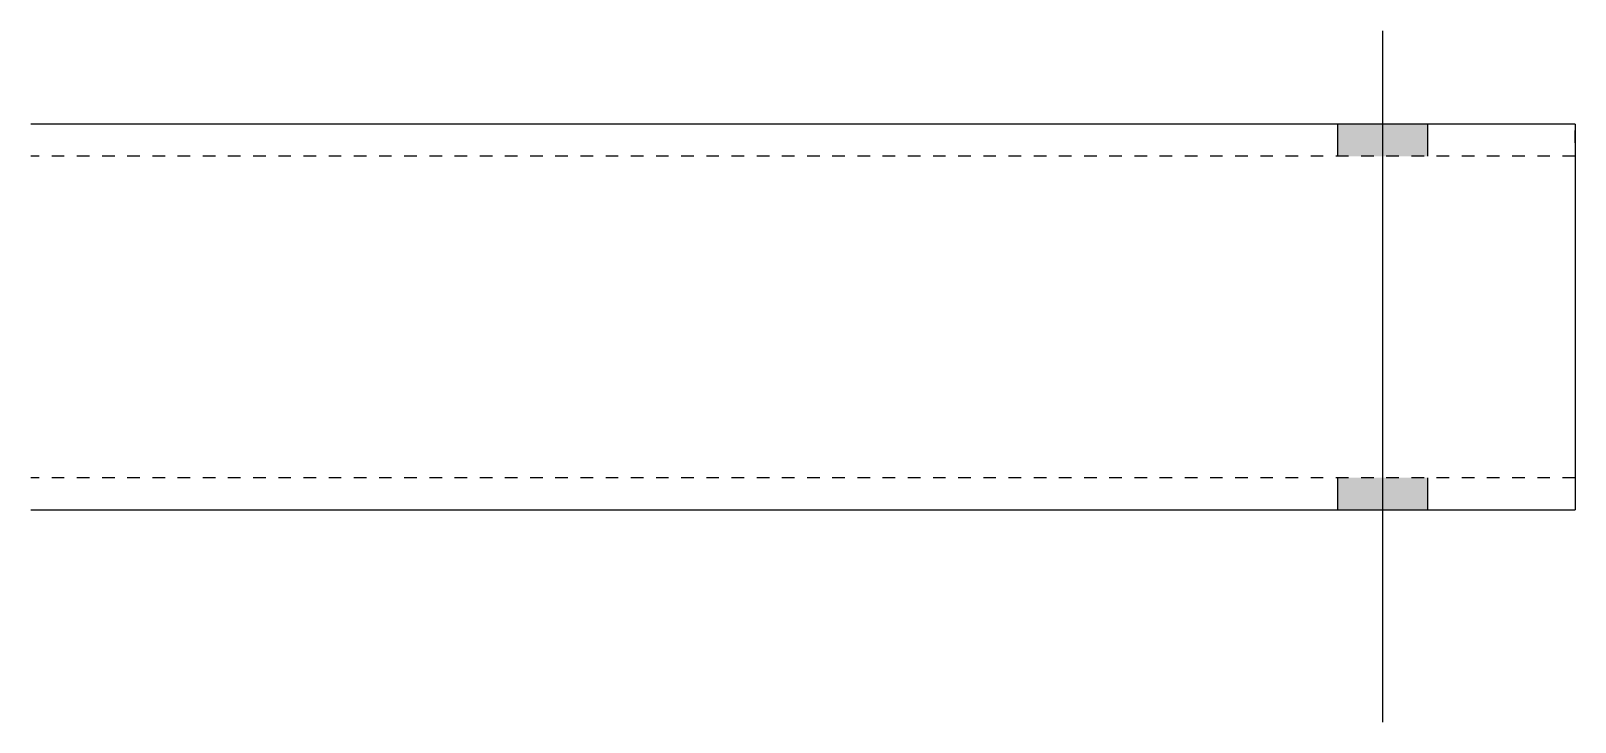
# Model space of a CAD drawing. Header units: millimetres. Extents: x 4 to 9671, y -14 to 115.
# Drawn here: x 9431 to 9671.4, y -14 to 93.5 of the extents above.
import ezdxf

# ---------------------------------------------------------------- set-up
doc = ezdxf.new("R2010")
doc.units = ezdxf.units.MM
doc.linetypes.add('DXK_LINE_DOT2', pattern=[3.9198, 1.9599, -1.9599])
doc.layers.add('STÅL', color=7, linetype='Continuous')

msp = doc.modelspace()

# ---------------------------------------------------------------- hatches: boundary and pattern name
at = {"layer": 'STÅL', "linetype": 'Continuous'}
for points in [[(9634.42, 74), (9648.42, 74), (9648.42, 79), (9634.42, 79)], [(9634.42, 19), (9648.42, 19), (9648.42, 24), (9634.42, 24)]]:
    msp.add_hatch(color=3, dxfattribs=at).paths.add_polyline_path(points)

# ---------------------------------------------------------------- linework, layer by layer
at = {"layer": 'STÅL', "color": 3, "linetype": 'Continuous'}
for p, q in [((9641.42, 93.5), (9641.42, -14)), ((9634.42, 79), (9634.42, 74)), ((9648.42, 79), (9648.42, 74)), ((9634.42, 24), (9634.42, 19)), ((9648.42, 24), (9648.42, 19))]:
    msp.add_line(p, q, dxfattribs=at)
at = {"layer": 'STÅL', "color": 2, "linetype": 'Continuous'}
for p, q in [((9671.42, 79), (9431.03, 79)), ((9671.42, 79), (9671.42, 78.24)), ((9671.42, 78.24), (9671.42, 19)), ((9431.03, 19), (9671.42, 19))]:
    msp.add_line(p, q, dxfattribs=at)
at = {"layer": 'STÅL', "color": 7, "linetype": 'DXK_LINE_DOT2'}
for p, q in [((9671.42, 76.07), (9671.42, 79)), ((9671.42, 74), (9431.03, 74)), ((9671.42, 24), (9431.03, 24))]:
    msp.add_line(p, q, dxfattribs=at)

doc.saveas('drawing.dxf')
